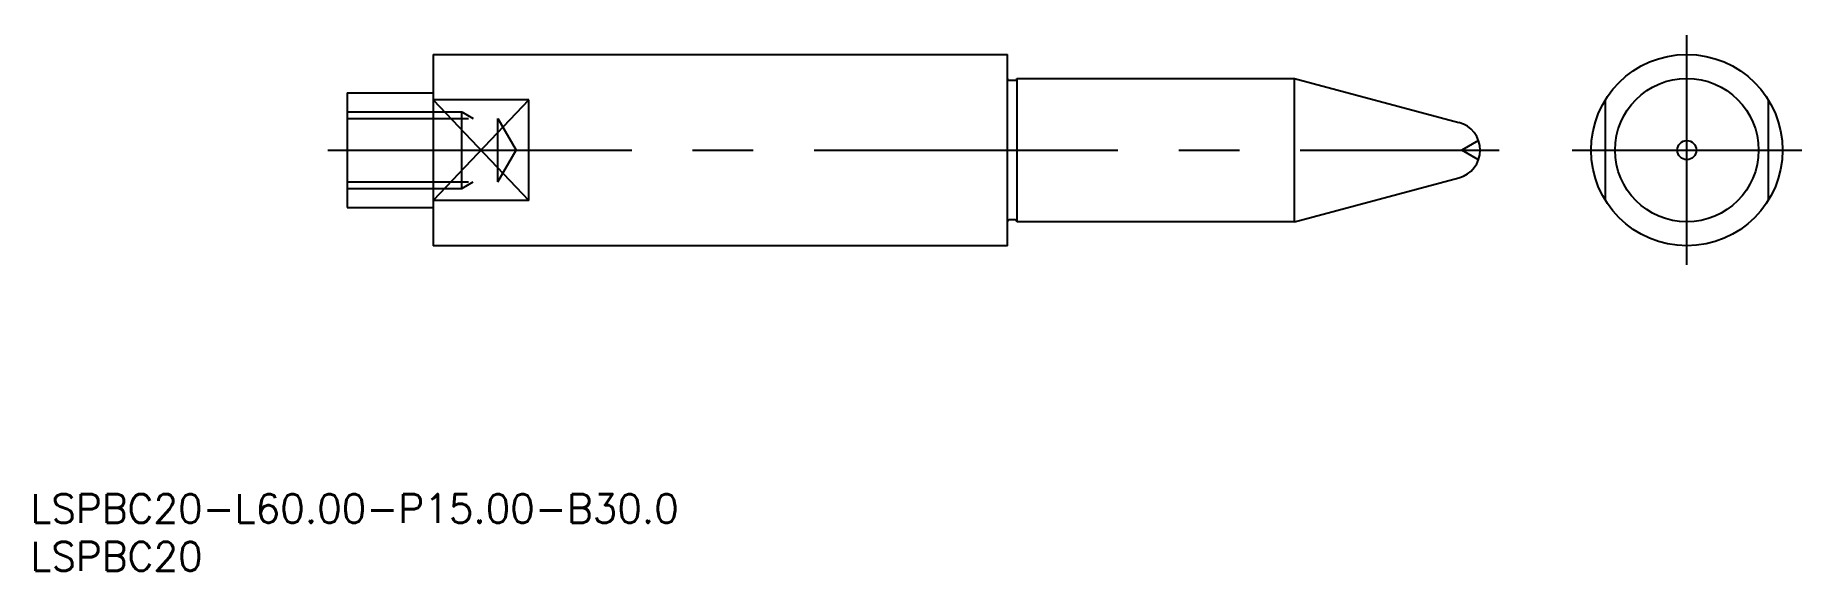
# Model space of a CAD drawing. Extents: x -173 to 12, y -44 to 12.
import ezdxf

# ---------------------------------------------------------------- set-up
doc = ezdxf.new("R2010")
doc.units = 0
doc.linetypes.add('CENTER', pattern=[50.8, 31.75, -6.35, 6.35, -6.35])
doc.linetypes.add('DASHED', pattern=[19.05, 12.7, -6.35])
doc.layers.get('0').update_dxf_attribs({"linetype": 'CONTINUOUS'})
doc.layers.add('CENTER', color=1, linetype='CENTER')
doc.styles.get("Standard").update_dxf_attribs({"font": 'txt.shx', "height": 3, "bigfont": 'bigfont.shx'})

msp = doc.modelspace()

# ---------------------------------------------------------------- linework, layer by layer
at = {"color": 7, "linetype": 'CONTINUOUS'}
for p, q in [((-131, 10), (-131, -10)), ((-131, 10), (-71, 10)), ((-71, -10), (-71, 10)), ((-70, 7.5), (-41, 7.5)), ((-70, 7.5), (-70, -7.5)), ((-41, -7.5), (-41, 7.5)), ((-41, 7.5), (-23.82, 2.9)), ((-140, 6), (-140, -6)), ((-140, 6), (-131, 6)), ((-70.8, 7.3), (-70.2, 7.3)), ((-121, 5.27), (-131, 5.27)), ((-121, -5.27), (-121, 5.27)), ((-41, -7.5), (-23.82, -2.9)), ((-121, -5.27), (-131, -5.27)), ((-140, -6), (-131, -6)), ((-70.2, -7.3), (-70.8, -7.3)), ((-41, -7.5), (-70, -7.5)), ((-71, -10), (-131, -10))]:
    msp.add_line(p, q, dxfattribs=at)
at = {"color": 3, "linetype": 'DASHED'}
for p, q in [((-140, 4), (-128, 4)), ((-128, -4), (-128, 4)), ((-128, 4), (-126.83, 3.32)), ((-8.5, -5.27), (-8.5, 5.27)), ((8.5, 5.27), (8.5, -5.27)), ((-140, 3.32), (-124.25, 3.32)), ((-124.25, -3.32), (-124.25, 3.32)), ((-124.25, 3.32), (-122.33, 0)), ((-124.25, -3.32), (-122.33, 0)), ((-21.77, 1), (-23.5, 0)), ((-21.77, -1), (-23.5, 0)), ((-140, -3.32), (-124.25, -3.32)), ((-128, -4), (-126.83, -3.32)), ((-140, -4), (-128, -4))]:
    msp.add_line(p, q, dxfattribs=at)
at = {"color": 3, "linetype": 'CONTINUOUS'}
for p, q in [((-131, 5.27), (-121, -5.27)), ((-121, 5.27), (-131, -5.27))]:
    msp.add_line(p, q, dxfattribs=at)
at = {"color": 7, "linetype": 'CONTINUOUS'}
for radius in [10, 7.5, 1]:
    msp.add_circle((0, 0), radius, dxfattribs=at)
for centre, radius, start, end in [((-70.8, 7.5), 0.2, 180, 270), ((-70.2, 7.5), 0.2, 270, 0), ((-24.6, 0), 3, 285, 75), ((-70.8, -7.5), 0.2, 90, 180), ((-70.2, -7.5), 0.2, 0, 90)]:
    msp.add_arc(centre, radius, start, end, dxfattribs=at)
at = {"layer": 'CENTER', "color": 1, "linetype": 'CENTER'}
for p, q in [((0, -12), (0, 12)), ((-142, 0), (-19.6, 0)), ((-12, 0), (12, 0))]:
    msp.add_line(p, q, dxfattribs=at)

# ---------------------------------------------------------------- texts
at = {"color": 7, "linetype": 'CONTINUOUS'}
for s, p in [('LSPBC20-L60.00-P15.00-B30.0', (-173.09, -38.96)), ('LSPBC20', (-173.09, -43.96))]:
    msp.add_text(s, height=3, dxfattribs=at).set_placement(p)

doc.saveas('drawing.dxf')
